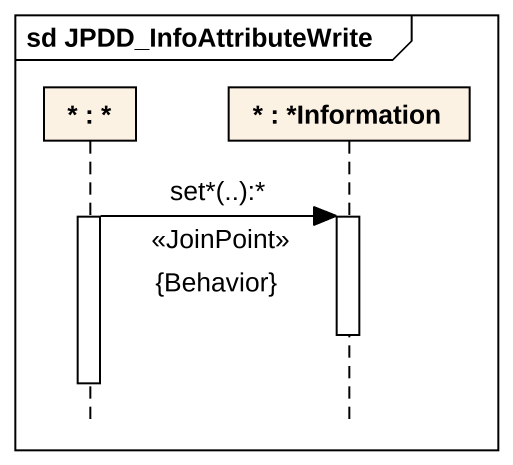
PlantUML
@startuml
mainframe sd JPDD_InfoAttributeWrite
hide footbox
participant "* : *" as object1
participant "* : *Information" as object2

activate object1
object1 -> object2 : set*(..):*\n<<JoinPoint>>\n{Behavior}
activate object2
deactivate object2
deactivate object1
@enduml
